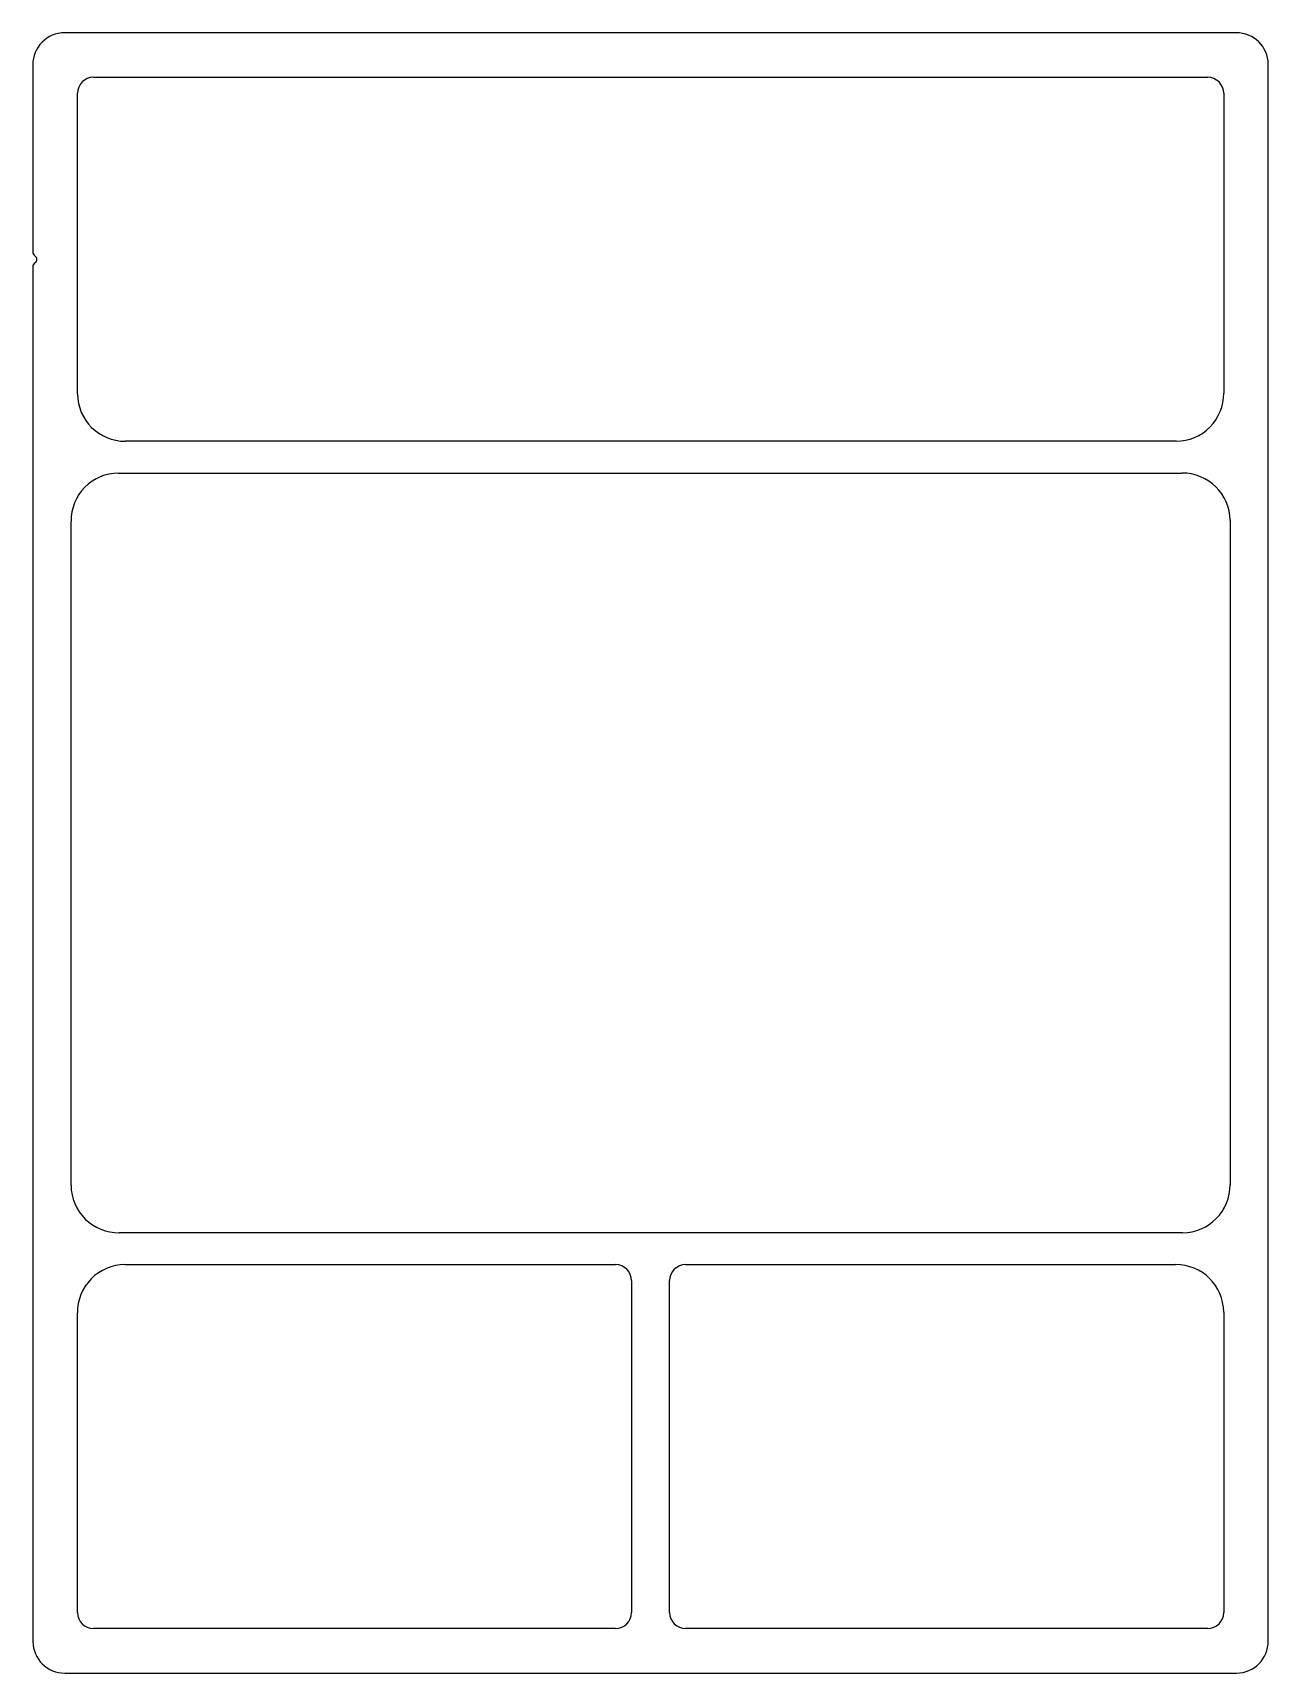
# Model space of a CAD drawing. Extents: x 1579 to 1656, y 1134 to 1237.
import ezdxf

# ---------------------------------------------------------------- set-up
doc = ezdxf.new("R2010")
doc.units = 0
doc.layers.get('0').update_dxf_attribs({"linetype": 'CONTINUOUS'})

msp = doc.modelspace()

# ---------------------------------------------------------------- linework, layer by layer
for p, q in [((1654.15, 1237.31), (1580.55, 1237.31)), ((1578.57, 1235.29), (1578.57, 1223.54)), ((1656.17, 1136.32), (1656.17, 1235.32)), ((1582.37, 1234.51), (1582.37, 1234.51)), ((1582.37, 1234.51), (1652.37, 1234.51)), ((1581.37, 1214.63), (1581.37, 1233.51)), ((1653.37, 1233.51), (1653.37, 1233.51)), ((1653.37, 1233.51), (1653.37, 1214.68)), ((1578.57, 1222.62), (1578.57, 1136.29)), ((1650.39, 1211.66), (1584.38, 1211.66)), ((1583.95, 1209.66), (1650.74, 1209.66)), ((1580.97, 1164.93), (1580.97, 1206.63)), ((1653.77, 1206.68), (1653.77, 1164.98)), ((1650.79, 1161.96), (1583.99, 1161.96)), ((1584.35, 1159.96), (1615.17, 1159.96)), ((1619.57, 1159.96), (1619.57, 1159.96)), ((1619.57, 1159.96), (1650.35, 1159.96)), ((1616.17, 1158.96), (1616.17, 1158.96)), ((1616.17, 1158.96), (1616.17, 1138.11)), ((1618.57, 1138.11), (1618.57, 1158.96)), ((1581.37, 1138.11), (1581.37, 1156.93)), ((1653.37, 1156.98), (1653.37, 1138.11)), ((1581.37, 1138.11), (1581.37, 1138.11)), ((1618.57, 1138.11), (1618.57, 1138.11)), ((1615.17, 1137.11), (1582.37, 1137.11)), ((1615.17, 1137.11), (1615.17, 1137.11)), ((1652.37, 1137.11), (1619.57, 1137.11)), ((1652.37, 1137.11), (1652.37, 1137.11)), ((1580.58, 1134.31), (1654.18, 1134.31))]:
    msp.add_line(p, q)
for centre, radius, start, end in [((1580.57, 1235.31), 2, 90.3706, 180.3706), ((1654.17, 1235.31), 2, 0.3706, 90.3706), ((1582.37, 1233.51), 1, 90, 180), ((1652.37, 1233.51), 1, 0, 90), ((1578.87, 1223.54), 0.3, 180, 236.9224), ((1578.87, 1222.62), 0.3, 123.0776, 180), ((1578.57, 1223.08), 0.25, 303.0776, 56.9224), ((1584.37, 1214.66), 3, 180.42, 270.331), ((1650.37, 1214.66), 3, 270.3781, 0.42), ((1583.97, 1206.66), 3, 90.4061, 180.4061), ((1650.77, 1206.66), 3, 0.42, 90.42), ((1583.97, 1164.96), 3, 180.42, 270.42), ((1650.77, 1164.96), 3, 270.42, 0.42), ((1584.37, 1156.96), 3, 90.3781, 180.42), ((1615.17, 1158.96), 1, 0, 90), ((1619.57, 1158.96), 1, 90, 180), ((1650.37, 1156.96), 3, 0.42, 90.3311), ((1582.37, 1138.11), 1, 180, 270), ((1615.17, 1138.11), 1, 270, 0), ((1619.57, 1138.11), 1, 180, 270), ((1652.37, 1138.11), 1, 270, 0), ((1580.57, 1136.31), 2, 180.3706, 270.3706), ((1654.17, 1136.31), 2, 270.3706, 0.3706)]:
    msp.add_arc(centre, radius, start, end)

doc.saveas('drawing.dxf')
